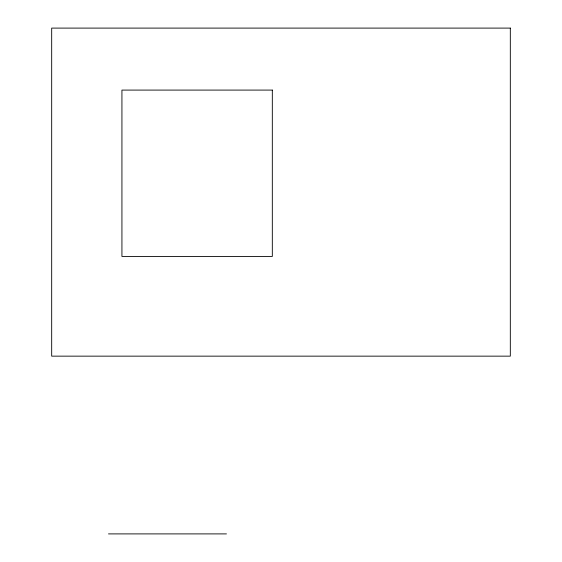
<?xml version="1.0" encoding="UTF-8"?>
<svg xmlns="http://www.w3.org/2000/svg" width="562" height="562" viewBox="0 0 562 562"><rect width="100%" height="100%" fill="white"/><g stroke="black" fill="none" stroke-linecap="round" stroke-linejoin="round"><path stroke-width="0.84" d="M108.487 533.9L226.451 533.9M510.317 28.1L51.683 28.1L51.683 356.146L510.317 356.146L510.317 28.1M272.317 90.089L121.933 90.089L121.933 256.441L272.317 256.441L272.317 90.089"/></g></svg>
